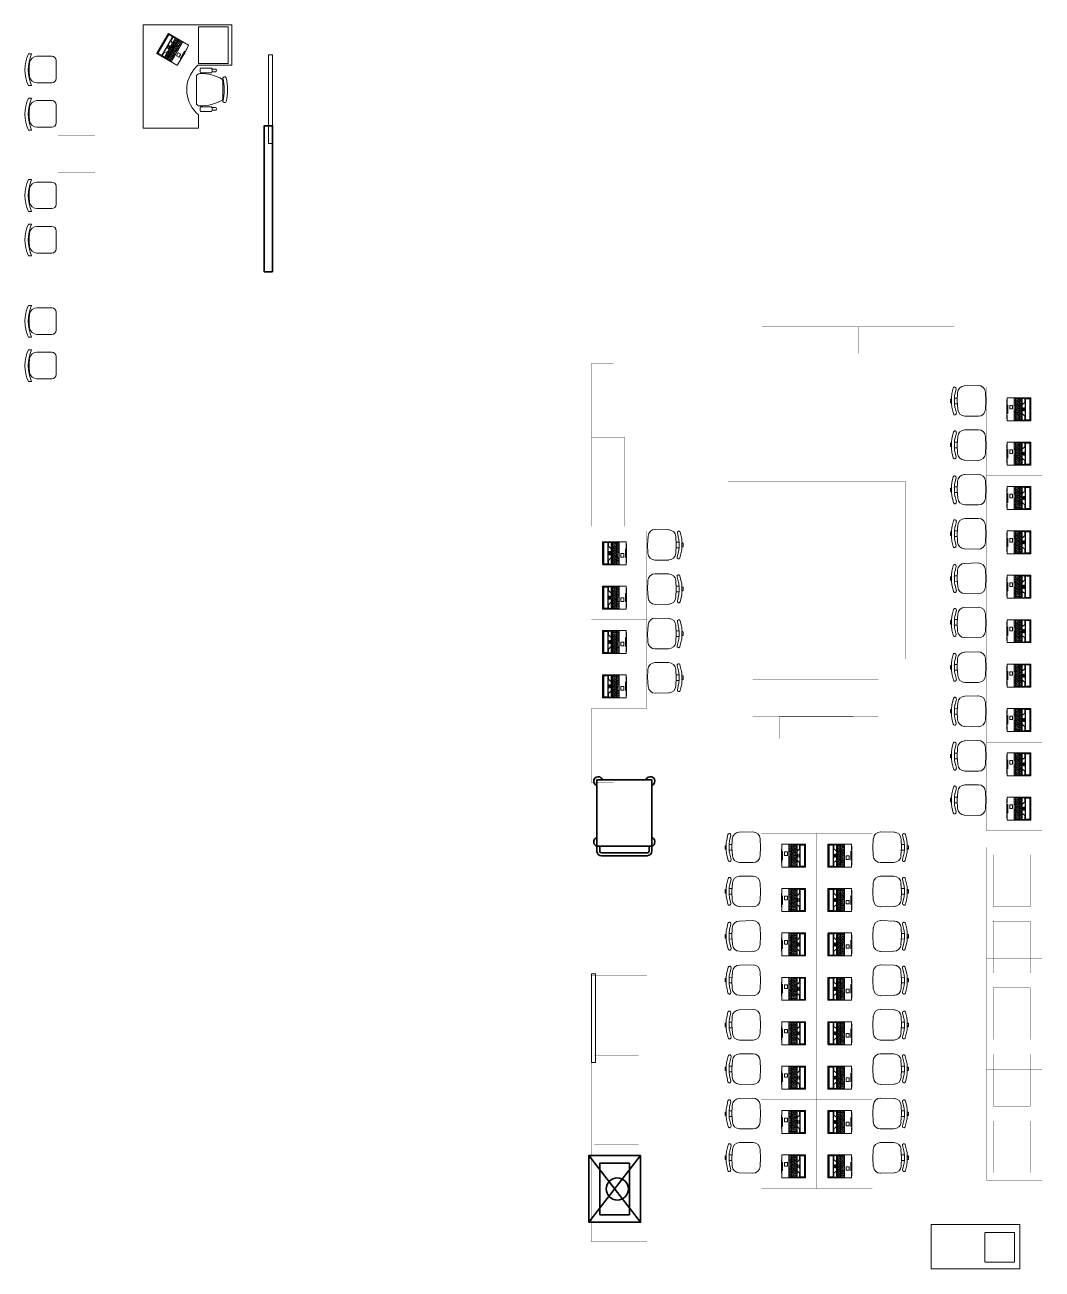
# Model space of a CAD drawing. Header units: millimetres. Extents: x -217756 to 263180, y 55413 to 130608.
# Drawn here: x 243029 to 256777, y 69127 to 85947 of the extents above; entities that cross this region are included whole.
import ezdxf

# ---------------------------------------------------------------- set-up
doc = ezdxf.new("R2010")
doc.units = ezdxf.units.MM
doc.linetypes.add('HIDDEN', pattern=[6, 4, -2])
doc.layers.add('ТХ_мебель передв', color=250, linetype='Continuous', lineweight=13)
doc.layers.add('ТХ_обор_комп принт', color=30, linetype='Continuous', lineweight=13)
doc.layers.add('ТХ_оборуд_учебн', color=80, linetype='Continuous')

# ---------------------------------------------------------------- blocks, each defined once
blk = doc.blocks.new('Стул парты')
for points in [[(-95, -360, -0.36493), (-180, -259), (-180, -58, -0.414078), (-122, 0), (122, 0, -0.414078), (180, -58), (180, -259, -0.36493), (95, -360, -0.041656)], [(-212, -334, 0.203875), (217, -334), (217, -374, -0.227009), (-212, -374)]]:
    blk.add_lwpolyline(points, format="xyb", close=True)
blk = doc.blocks.new('A$Ca9275210')
at = {"layer": 'ТХ_мебель передв', "rotation": 270}
for p in [(322930, -33814), (322930, -34414), (322930, -35514), (322930, -36114), (322930, -37214), (322930, -37814)]:
    blk.add_blockref('Стул парты', p, dxfattribs=at)
blk = doc.blocks.new('У018')
at = {"layer": 'ТХ_мебель передв', "ltscale": 100, "const_width": 2}
blk.add_lwpolyline([(94750, 82280), (95250, 82280), (95250, 81080), (94750, 81080)], close=True, dxfattribs=at)
blk = doc.blocks.new('A$C4ae871f7')
at = {"layer": 'ТХ_мебель передв'}
for p in [(73488, -82984), (73488, -84684), (73488, -86384)]:
    blk.add_blockref('У018', p, dxfattribs=at)
blk = doc.blocks.new('laptop')
at = {"color": 0}
for p, q in [((-150, 325), (-155, 323)), ((-150, 325), (-155, 323)), ((-155, 323), (-155, 10)), ((-155, 323), (-155, 10)), ((-150, 313), (-155, 311)), ((155, 248), (-155, 248)), ((0, 326), (-150, 325)), ((0, 326), (-150, 325)), ((0, 314), (-150, 313)), ((-147, 210), (-147, 234)), ((-147, 210), (-147, 100)), ((147, 210), (-147, 210)), ((-147, 210), (-72, 210)), ((-130, 194), (-147, 194)), ((147, 192), (-147, 192)), ((147, 173), (-147, 173)), ((-143, 309), (-140, 310)), ((-143, 254), (-143, 309)), ((-140, 253), (-143, 254)), ((-140, 310), (140, 310)), ((140, 253), (-140, 253)), ((-138, 192), (-138, 173)), ((-137, 244), (-96, 244)), ((-130, 210), (-130, 194)), ((-129, 173), (-129, 155)), ((-128, 210), (-128, 194)), ((76, 194), (-128, 194)), ((-119, 192), (-119, 173)), ((-111, 210), (-111, 194)), ((-110, 173), (-110, 155)), ((-99, 192), (-99, 173)), ((-94, 210), (-94, 194)), ((-68, 219), (-92, 243)), ((-90, 173), (-90, 155)), ((-80, 192), (-80, 173)), ((-77, 210), (-77, 194)), ((-71, 173), (-71, 155)), ((-60, 210), (-60, 194)), ((-60, 192), (-60, 173)), ((-51, 173), (-51, 155)), ((-43, 210), (-43, 194)), ((-41, 192), (-41, 173)), ((-32, 173), (-32, 155)), ((-26, 210), (-26, 194)), ((-19, 242), (-21, 242)), ((-21, 242), (-21, 237)), ((-21, 237), (-19, 237)), ((-21, 226), (-21, 220)), ((21, 226), (-21, 226)), ((-21, 220), (21, 220)), ((-21, 192), (-21, 173)), ((-19, 237), (-19, 242)), ((-12, 173), (-12, 155)), ((-9, 210), (-9, 194)), ((-6, 242), (-8, 242)), ((-8, 242), (-8, 237)), ((-8, 237), (-6, 237)), ((-6, 237), (-6, 242)), ((-2, 192), (-2, 173)), ((150, 325), (0, 326)), ((150, 325), (0, 326)), ((150, 313), (0, 314)), ((8, 242), (6, 242)), ((6, 242), (6, 237)), ((6, 237), (8, 237)), ((7, 173), (7, 155)), ((8, 237), (8, 242)), ((8, 210), (8, 194)), ((18, 192), (18, 173)), ((21, 242), (19, 242)), ((19, 242), (19, 237)), ((19, 237), (21, 237)), ((21, 237), (21, 242)), ((21, 220), (21, 226)), ((25, 210), (25, 194)), ((27, 173), (27, 155)), ((37, 192), (37, 173)), ((42, 210), (42, 194)), ((46, 173), (46, 155)), ((57, 192), (57, 173)), ((59, 210), (59, 194)), ((66, 173), (66, 155)), ((68, 219), (92, 243)), ((69, 210), (69, 211)), ((69, 210), (69, 211)), ((147, 210), (69, 210)), ((76, 210), (76, 194)), ((76, 192), (76, 173)), ((79, 210), (79, 194)), ((147, 194), (79, 194)), ((85, 173), (85, 155)), ((96, 244), (137, 244)), ((96, 210), (96, 194)), ((96, 192), (96, 173)), ((105, 173), (105, 155)), ((113, 210), (113, 194)), ((129, 192), (129, 100)), ((130, 210), (130, 194)), ((140, 310), (143, 309)), ((143, 254), (140, 253)), ((143, 309), (143, 254)), ((147, 234), (147, 210)), ((147, 210), (147, 100)), ((155, 323), (150, 325)), ((155, 323), (150, 325)), ((155, 311), (150, 313)), ((155, 10), (155, 323)), ((155, 10), (155, 323)), ((-155, 10), (-155, 8)), ((-155, 8), (-152, 5)), ((-152, 5), (-150, 5)), ((-150, 5), (0, 0)), ((147, 155), (-147, 155)), ((147, 137), (-147, 137)), ((147, 118), (-147, 118)), ((147, 100), (-147, 100)), ((-123, 155), (-123, 137)), ((-123, 118), (-123, 100)), ((-114, 137), (-114, 118)), ((-103, 155), (-103, 137)), ((-98, 118), (-98, 100)), ((-94, 137), (-94, 118)), ((-84, 155), (-84, 137)), ((-75, 137), (-75, 118)), ((-74, 118), (-74, 100)), ((-64, 155), (-64, 137)), ((-59, 14), (-59, 1)), ((59, 14), (-59, 14)), ((-59, 1), (-59, 14)), ((-59, 14), (59, 14)), ((-55, 137), (-55, 118)), ((-55, 118), (-55, 100)), ((-45, 155), (-45, 137)), ((-36, 137), (-36, 118)), ((-25, 155), (-25, 137)), ((-16, 137), (-16, 118)), ((-6, 155), (-6, 137)), ((0, 0), (150, 5)), ((3, 137), (3, 118)), ((9, 118), (9, 100)), ((14, 155), (14, 137)), ((23, 137), (23, 118)), ((29, 118), (29, 100)), ((33, 155), (33, 137)), ((42, 137), (42, 118)), ((48, 118), (48, 100)), ((53, 155), (53, 137)), ((59, 1), (59, 14)), ((59, 14), (59, 1)), ((62, 137), (62, 118)), ((68, 118), (68, 100)), ((72, 155), (72, 137)), ((81, 137), (81, 118)), ((87, 118), (87, 100)), ((90, 118), (90, 100)), ((92, 155), (92, 137)), ((109, 137), (109, 100)), ((150, 5), (153, 6)), ((153, 6), (155, 8)), ((155, 8), (155, 10))]:
    blk.add_line(p, q, dxfattribs=at)
blk.add_lwpolyline([(-52, 79), (-4, 79), (-4, 39), (-52, 39)], close=True, dxfattribs=at)
for centre, radius, start, end in [((-137, 234), 10, 90, 180), ((-96, 239), 5, 45, 90), ((-72, 215), 5, 270, 45), ((72, 215), 5, 135, 236.1175), ((96, 239), 5, 90, 135), ((137, 234), 10, 0, 90), ((-150, 10), 5, 180, 266.4167), ((0, 2405), 2405, 266.4167, 273.5833), ((150, 10), 5, 273.5833, 0)]:
    blk.add_arc(centre, radius, start, end, dxfattribs=at)
blk = doc.blocks.new('мваи')
for points in [[(95699, 222916), (95154, 222916), (95154, 221715), (96551, 221715), (96551, 222466), (96371, 222466)], [(95699, 222456), (95699, 222916)], [(95741, 222641), (95741, 222493)], [(95752, 222694), (95752, 222646)], [(95789, 222694), (95789, 222646)], [(95800, 222641), (95800, 222493)], [(96260, 222641), (96260, 222493)], [(96271, 222694), (96271, 222646)], [(96308, 222694), (96308, 222646)], [(96324, 222641), (96324, 222493)], [(96551, 222466), (96551, 221715), (95154, 221715)]]:
    blk.add_lwpolyline(points)
blk.add_lwpolyline([(95180, 222864), (95678, 222864), (95678, 222466), (95180, 222466)], close=True)
blk.add_lwpolyline([(96250, 222482, 0.127479), (96170, 222789, 0.028308), (95890, 222789, 0.127479), (95810, 222482, 0.416667), (95858, 222435), (96207, 222435)], format="xyb")
for centre, radius, start, end in [((96030, 222190), 667, 75.9812, 104.0188), ((96030, 221982), 829, 78.7648, 101.2352)]:
    blk.add_arc(centre, radius, start, end)
for points in [[(95752, 222694), (95757, 222705), (95768, 222710), (95778, 222705)], [(95778, 222705), (95784, 222699), (95784, 222699), (95789, 222694)], [(95868, 222795), (95858, 222800), (95852, 222821), (95863, 222832)], [(95863, 222832), (95863, 222837), (95868, 222837), (95868, 222837)], [(96191, 222837), (96202, 222832), (96207, 222816), (96197, 222800)], [(96197, 222800), (96197, 222800), (96197, 222795), (96191, 222795)], [(96271, 222694), (96276, 222705), (96292, 222710), (96302, 222705)], [(96302, 222705), (96302, 222699), (96308, 222699), (96308, 222694)], [(95741, 222641), (95757, 222652), (95778, 222652), (95800, 222641)], [(96260, 222641), (96281, 222652), (96302, 222652), (96324, 222641)], [(95757, 222403), (95736, 222419), (95715, 222435), (95699, 222456)], [(95800, 222493), (95778, 222482), (95757, 222482), (95741, 222493)], [(96371, 222466), (96218, 222281), (95942, 222249), (95757, 222403)], [(96250, 222482), (96255, 222456), (96234, 222435), (96207, 222435)], [(96324, 222493), (96302, 222482), (96281, 222482), (96260, 222493)]]:
    blk.add_open_spline(points, degree=3)
at = {"rotation": 150}
blk.add_blockref('laptop', (95567, 222259), dxfattribs=at)
blk = doc.blocks.new('A$Ce759790a')
at = {"layer": 'ТХ_мебель передв', "rotation": 270}
blk.add_blockref('мваи', (-52326, 94750), dxfattribs=at)
blk = doc.blocks.new('стуо без подлокот')
at = {"extrusion": (-5.44802e-05, 0.000471638, 1)}
for p, q in [((-8645, 20682, 0), (-8627, 20756, 0)), ((-8588, 20746, 0), (-8606, 20672, 0)), ((-8603, 20770, 0), (-8602, 20770, 0)), ((-8577, 20581, 0), (-8569, 20694, 0)), ((-8474, 20785, 0), (-8288, 20787, 0)), ((-8193, 20693, 0), (-8189, 20575, 0)), ((-8669, 20558, 0), (-8669, 20606, 0)), ((-8668, 20606, 0), (-8669, 20558, 0)), ((-8654, 20558, 0), (-8669, 20558, 0)), ((-8654, 20606, 0), (-8668, 20606, 0)), ((-8654, 20582, 0), (-8653, 20617, 0)), ((-8654, 20582, 0), (-8654, 20606, 0)), ((-8654, 20582, 0), (-8654, 20558, 0)), ((-8654, 20582, 0), (-8654, 20548, 0)), ((-8615, 20606, 0), (-8615, 20581, 0)), ((-8615, 20557, 0), (-8615, 20582, 0)), ((-8615, 20543, 0), (-8575, 20543, 0)), ((-8614, 20620, 0), (-8574, 20619, 0)), ((-8577, 20582), (-8571, 20469, 0)), ((-8195, 20464, 0), (-8189, 20582, 0)), ((-8647, 20482, 0), (-8630, 20408, 0)), ((-8591, 20417, 0), (-8608, 20492, 0)), ((-8606, 20393, 0), (-8605, 20394, 0)), ((-8484, 20377, 0), (-8294, 20371, 0))]:
    blk.add_line(p, q, dxfattribs=at)
at = {"extrusion": (5.44802e-05, -0.000471638, -1)}
for centre, major_axis, start_param, end_param in [((-8608, 20751, 0), (12.7, 14.6, 0), 4.240369, 5.829345), ((-8607, 20751, 0), (12.7, 14.6, 0), -0.45384, 1.098777), ((-8473, 20688, 0), (63.4, 73.1, 0), 4.061153, 5.558057), ((-8290, 20690, 0), (63.4, 73.1, 0), -0.725128, 0.826554), ((-8363, 20612, 0), (-219, 190, 0), 5.584367, 5.811166), ((-8325, 20602, 0), (190, 219, 0), 4.01357, 4.240369)]:
    blk.add_ellipse(centre, major_axis=major_axis, ratio=1, start_param=start_param, end_param=end_param, dxfattribs=at)
at = {"extrusion": (-5.44802e-05, 0.000471638, 1)}
for centre, major_axis, start_param, end_param in [((-8364, 20547, 0), (-222, -187, 0), 5.584367, 5.811166), ((-8325, 20557, 0), (187, -222, 0), 4.01357, 4.240369), ((-8611, 20412, 0), (12.4, -14.8, 0), 4.240369, 5.829345), ((-8610, 20412, 0), (12.4, -14.8, 0), -0.45384, 1.098777), ((-8475, 20473, 0), (62.2, -74.2, 0), 4.061153, 5.558057), ((-8292, 20468, 0), (62.2, -74.2, 0), -0.725128, 0.826554)]:
    blk.add_ellipse(centre, major_axis=major_axis, ratio=1, start_param=start_param, end_param=end_param, dxfattribs=at)
blk = doc.blocks.new('A$Ca0af79b2')
at = {"layer": 'ТХ_мебель передв', "xscale": -1, "rotation": 180}
for p in [(56370, 36628, 0), (56370, 35428, 0), (56370, 34228, 0), (56370, 33028, 0), (56370, 31828, 0), (53325, 30593, 0), (53325, 29393, 0), (53325, 28193, 0), (53325, 26993, 0)]:
    blk.add_blockref('стуо без подлокот', p, dxfattribs=at)
at = {"layer": 'ТХ_мебель передв'}
for p in [(56370, -5128, 0), (56370, -6328, 0), (56370, -7528, 0), (56370, -8728, 0), (56370, -9928, 0), (53325, -11164, 0), (53325, -12364, 0), (53325, -13564, 0), (53325, -14764, 0)]:
    blk.add_blockref('стуо без подлокот', p, dxfattribs=at)
at = {"layer": 'ТХ_мебель передв', "rotation": 180}
for p in [(35420, 34682, 0), (35420, 33482, 0), (38465, 30593, 0), (38465, 29393, 0), (38465, 28193, 0), (38465, 26993, 0)]:
    blk.add_blockref('стуо без подлокот', p, dxfattribs=at)
at = {"layer": 'ТХ_мебель передв', "xscale": -1}
for p in [(35420, -7075, 0), (35420, -8275, 0), (38465, -11164, 0), (38465, -12364, 0), (38465, -13564, 0), (38465, -14764, 0)]:
    blk.add_blockref('стуо без подлокот', p, dxfattribs=at)
blk = doc.blocks.new('A$Ca19fb75c')
at = {"layer": 'ТХ_оборуд_учебн', "lineweight": 25, "ltscale": 100, "const_width": 2}
for points in [[(5525, 18724), (5525, 19424), (6025, 19424), (6025, 18724)], [(5525, 17824), (5525, 18524), (6025, 18524), (6025, 17824)], [(5525, 16924), (5525, 17624), (6025, 17624), (6025, 16924)], [(135, 15505), (135, 16705), (735, 16705), (735, 15505)], [(5525, 16024), (5525, 16724), (6025, 16724), (6025, 16024)], [(5525, 15124), (5525, 15824), (6025, 15824), (6025, 15124)]]:
    blk.add_lwpolyline(points, close=True, dxfattribs=at)
at = {"layer": 'ТХ_оборуд_учебн', "lineweight": 35, "ltscale": 100}
for points in [[(60, 15355), (760, 14455)], [(760, 15355), (60, 14455)], [(60, 15355), (760, 15355)], [(60, 14455), (765, 14455)]]:
    blk.add_lwpolyline(points, dxfattribs=at)
for points in [[(60, 14455), (60, 15355), (760, 15355), (760, 14455)], [(610, 15255), (610, 14555), (210, 14555), (210, 15255)]]:
    blk.add_lwpolyline(points, close=True, dxfattribs=at)
blk = doc.blocks.new('A$C31deb94a')
at = {"layer": 'ТХ_оборуд_учебн', "lineweight": 35, "ltscale": 100}
for centre, radius in [((-2697, 14905), 150), ((-221, 2229), 88.6), ((-181, 1382), 88.6), ((1740, 758), 100), ((-195, 595), 88.6)]:
    blk.add_circle(centre, radius, dxfattribs=at)
blk = doc.blocks.new('У075')
at = {"layer": 'ТХ_мебель передв', "const_width": 2}
blk.add_lwpolyline([(269215, 69082), (269215, 68332), (267715, 68332), (267715, 69082)], close=True, dxfattribs=at)
blk = doc.blocks.new('A$C761bd302')
at = {"layer": 'ТХ_мебель передв', "rotation": 90}
for p in [(61782, -259001), (61782, -260501), (61782, -262001)]:
    blk.add_blockref('У075', p, dxfattribs=at)
at = {"layer": 'ТХ_мебель передв'}
for p in [(-279665, -68132), (-278165, -68132)]:
    blk.add_blockref('У075', p, dxfattribs=at)
blk = doc.blocks.new('У200')
at = {"layer": 'ТХ_мебель передв', "const_width": 2}
blk.add_lwpolyline([(254724, 84884.5), (254724, 84434.5), (253524, 84434.5), (253524, 84884.5)], close=True, dxfattribs=at)
blk = doc.blocks.new('У201')
at = {"layer": 'ТХ_мебель передв', "const_width": 2}
blk.add_lwpolyline([(280077, 72003.5), (280077, 71703.5), (279077, 71703.5), (279077, 72003.5)], close=True, dxfattribs=at)
blk = doc.blocks.new('У074')
at = {"layer": 'ТХ_мебель передв', "const_width": 2}
blk.add_lwpolyline([(271167, 70388.5), (272367, 70388.5), (272367, 69638.5), (271167, 69638.5)], close=True, dxfattribs=at)
blk = doc.blocks.new('A$Cad2b9847')
at = {"layer": 'ТХ_мебель передв'}
for name, p, rotation in [('У201', (72004, -268204), 90), ('У200', (-84434, 264397), 270), ('У201', (72004, -272868), 90), ('У074', (72684, -266847), 90), ('У074', (72684, -268047), 90), ('У074', (-69638, 274767), 270), ('У074', (72684, -269247), 90), ('У074', (-69638, 273567), 270), ('У074', (72684, -270447), 90), ('У074', (-69638, 272367), 270)]:
    blk.add_blockref(name, p, dxfattribs=dict(at, rotation=rotation))
at = {"layer": 'ТХ_мебель передв', "xscale": -1}
for p, rotation in [((75729, 282722), 90), ((75729, 281522), 90), ((-69639, -262758), 270), ((75729, 280322), 90), ((-69639, -263958), 270), ((75729, 279122), 90), ((75729, 277922), 90), ((-66593, -266847), 270), ((-66593, -268047), 270), ((-66593, -269247), 270), ((-66593, -270447), 270)]:
    blk.add_blockref('У074', p, dxfattribs=dict(at, rotation=rotation))
at = {"layer": 'ТХ_обор_комп принт', "color": 18, "true_color": 0x000000}
for p, rotation in [((5614, 11255), 269.9999999999999), ((5614, 10655), 269.9999999999999), ((5614, 10055), 269.9999999999999), ((5614, 9455), 269.9999999999999), ((476, 9309), 89.99999999999997), ((5614, 8855), 269.9999999999999), ((476, 8709), 89.99999999999997), ((5614, 8255), 269.9999999999999), ((476, 8109), 89.99999999999997), ((5614, 7655), 269.9999999999999), ((476, 7509), 89.99999999999997), ((5614, 7055), 269.9999999999999), ((5614, 6455), 269.9999999999999), ((5614, 5855), 269.9999999999999), ((2569, 5220), 269.9999999999999), ((3521, 5220), 89.99999999999997), ((2569, 4620), 269.9999999999999), ((3521, 4620), 89.99999999999997), ((2569, 4020), 269.9999999999999), ((3521, 4020), 89.99999999999997), ((2569, 3420), 269.9999999999999), ((3521, 3420), 89.99999999999997), ((2569, 2820), 269.9999999999999), ((3521, 2820), 89.99999999999997), ((2569, 2220), 269.9999999999999), ((3521, 2220), 89.99999999999997), ((2569, 1620), 269.9999999999999), ((3521, 1620), 89.99999999999997), ((2569, 1020), 269.9999999999999), ((3521, 1020), 89.99999999999997)]:
    blk.add_blockref('laptop', p, dxfattribs=dict(at, rotation=rotation))
blk = doc.blocks.new('У202')
at = {"layer": 'ТХ_мебель передв', "const_width": 2}
blk.add_lwpolyline([(275537, 71427), (274237, 71427), (274237, 71787), (275537, 71787)], close=True, dxfattribs=at)
blk = doc.blocks.new('У203')
at = {"layer": 'ТХ_мебель передв', "const_width": 2}
blk.add_lwpolyline([(273037, 73028.5), (273037, 71328.5), (272537, 71328.5), (272537, 73028.5)], close=True, dxfattribs=at)
blk = doc.blocks.new('стол с тумбой 1200х600')
blk.add_lwpolyline([(-19012, 19801), (-19012, 21001), (-19612, 21001), (-19612, 19801)], close=True)
at = {"linetype": 'HIDDEN', "ltscale": 0.1}
blk.add_lwpolyline([(-19505, 19875), (-19105, 19875), (-19105, 20275), (-19505, 20275)], close=True, dxfattribs=at)
blk = doc.blocks.new('У063-2')
at = {"layer": 'ТХ_обор_комп принт', "lineweight": 35}
blk.add_lwpolyline([(68858, 41841), (68858, 41100), (67958, 41100), (67958, 41841)], close=True, dxfattribs=at)
for points in [[(68858, 41100), (68858, 41841)], [(68921, 41841), (68858, 41841)], [(68921, 41804), (68858, 41804)], [(68948, 41778), (68948, 41159)], [(68985, 41778), (68985, 41159)], [(68921, 41137), (68858, 41137)], [(68921, 41100), (68858, 41100)]]:
    blk.add_lwpolyline(points, dxfattribs=at)
for points, knots in [([(67958, 41762), (67926, 41772), (67911, 41804), (67921, 41841), (67932, 41873), (67963, 41889), (67995, 41878), (68016, 41873), (68032, 41857), (68038, 41841)], [0, 0, 0, 0, 1, 1, 1, 2, 2, 2, 3, 3, 3, 3]), ([(68741, 41841), (68752, 41873), (68784, 41889), (68821, 41878), (68837, 41873), (68852, 41857), (68858, 41841)], [0, 0, 0, 0, 1, 1, 1, 2, 2, 2, 2]), ([(68038, 41100), (68027, 41069), (67990, 41047), (67958, 41058), (67926, 41069), (67911, 41106), (67921, 41137), (67926, 41153), (67942, 41169), (67958, 41174)], [0, 0, 0, 0, 1, 1, 1, 2, 2, 2, 3, 3, 3, 3]), ([(68858, 41100), (68847, 41069), (68815, 41047), (68784, 41058), (68762, 41063), (68747, 41079), (68741, 41100)], [0, 0, 0, 0, 1, 1, 1, 2, 2, 2, 2]), ([(68985, 41164), (68985, 41127), (68958, 41100), (68927, 41100), (68927, 41100), (68927, 41100), (68921, 41100)], [0, 0, 0, 0, 1, 1, 1, 2, 2, 2, 2]), ([(68948, 41159), (68948, 41148), (68937, 41137), (68927, 41137), (68927, 41137), (68927, 41137), (68921, 41137)], [0, 0, 0, 0, 1, 1, 1, 2, 2, 2, 2])]:
    blk.add_open_spline(points, degree=3, knots=knots, dxfattribs=at)
for points in [[(68921, 41841), (68958, 41841), (68985, 41809), (68985, 41778)], [(68921, 41804), (68937, 41804), (68948, 41788), (68948, 41778)]]:
    blk.add_open_spline(points, degree=3, dxfattribs=at)

msp = doc.modelspace()

# ---------------------------------------------------------------- linework, layer by layer
at = {"layer": 'ТХ_мебель передв'}
for points in [[(246376, 84342), (246323, 84342), (246323, 85542), (246376, 85542)], [(250686, 73118), (250739, 73118), (250739, 71918), (250686, 71918)]]:
    msp.add_lwpolyline(points, close=True, dxfattribs=at)
at = {"layer": 'ТХ_мебель передв', "const_width": 2}
msp.add_lwpolyline([(252531, 77374), (252531, 79774), (254931, 79774), (254931, 77374)], close=True, dxfattribs=at)
at = {"layer": 'ТХ_обор_комп принт', "color": 18, "lineweight": 35, "true_color": 0x000000}
msp.add_lwpolyline([(246376, 82610), (246264, 82610), (246264, 84584), (246376, 84584)], close=True, dxfattribs=at)

# ---------------------------------------------------------------- block references
for name, p in [('A$Ca19fb75c', (250590, 55306)), ('A$Ca9275210', (-79479, 119157)), ('A$Ca0af79b2', (207836, 64816)), ('A$Ce759790a', (75237, 86351)), ('A$C4ae871f7', (75237, 86351)), ('A$Cad2b9847', (250686, 69496)), ('A$C761bd302', (263326, 64616)), ('A$C31deb94a', (253732, 55306))]:
    msp.add_blockref(name, p)
at = {"layer": 'ТХ_мебель передв'}
for name, p in [('У200', (-1732, -3018)), ('У202', (-21245, 10079)), ('У202', (-19945, 10079)), ('У201', (-25850, 4594))]:
    msp.add_blockref(name, p, dxfattribs=at)
at = {"layer": 'ТХ_мебель передв', "rotation": 270}
msp.add_blockref('У203', (181536, 349631, 0), dxfattribs=at)
at = {"layer": 'ТХ_мебель передв', "xscale": -1, "rotation": 90}
msp.add_blockref('стол с тумбой 1200х600', (276277, 50118), dxfattribs=at)
msp.add_blockref('стол с тумбой 1200х600', (276277, 50118), dxfattribs=at)
at = {"layer": 'ТХ_обор_комп принт', "rotation": 269.9999999999999}
msp.add_blockref('У063-2', (209661, 143701), dxfattribs=at)

doc.saveas('drawing.dxf')
